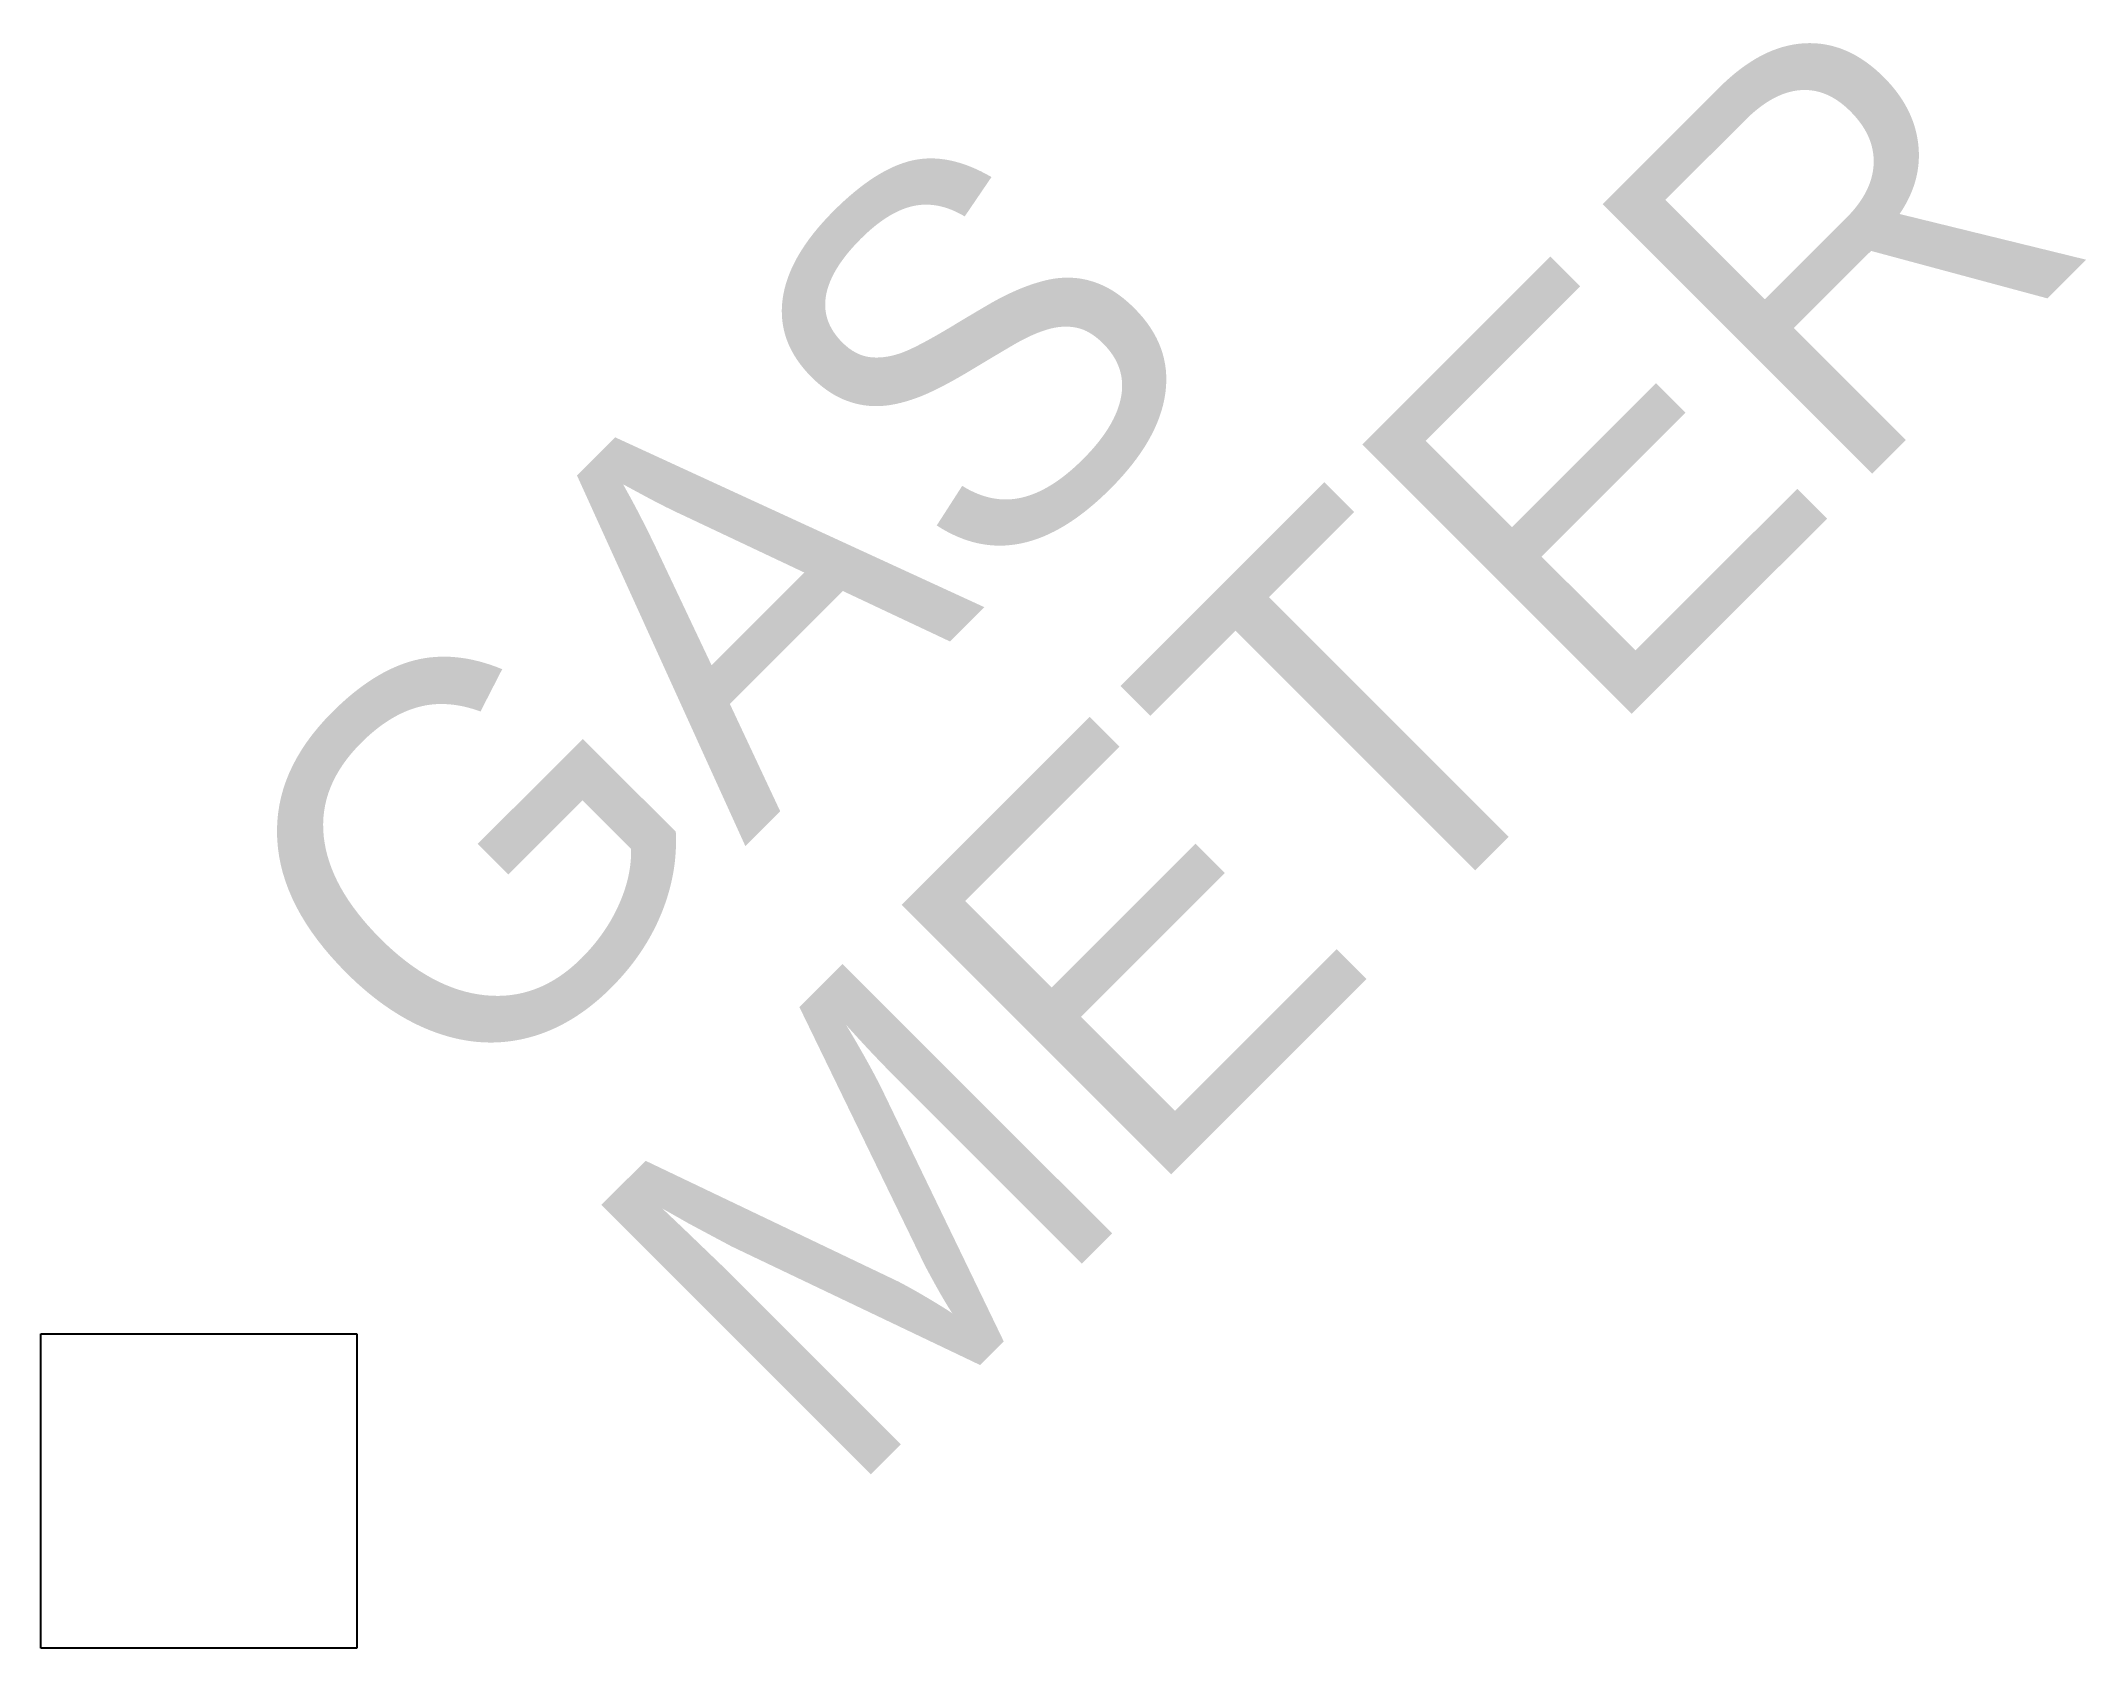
# Model space of a CAD drawing. Extents: x -0.12 to 1.39, y -0.12 to 1.07.
import ezdxf

# ---------------------------------------------------------------- set-up
doc = ezdxf.new("R2010")
doc.units = 0
doc.header["$MEASUREMENT"] = 0
doc.layers.add('CELL_GSME_GASMETER', color=7, linetype='Continuous')

msp = doc.modelspace()

# ---------------------------------------------------------------- linework, layer by layer
at = {"layer": 'CELL_GSME_GASMETER', "color": 1}
for p, q in [((-0.115, -0.115), (-0.115, 0.116)), ((-0.115, 0.116), (0.117, 0.116)), ((0.117, 0.116), (0.117, -0.115)), ((0.117, -0.115), (-0.115, -0.115))]:
    msp.add_line(p, q, dxfattribs=at)

# ---------------------------------------------------------------- texts
for s, p in [('METER', (0.473, -0.009)), ('GAS', (0.196, 0.268))]:
    msp.add_text(s, height=0.28, rotation=45, dxfattribs=at).set_placement(p)

doc.saveas('drawing.dxf')
